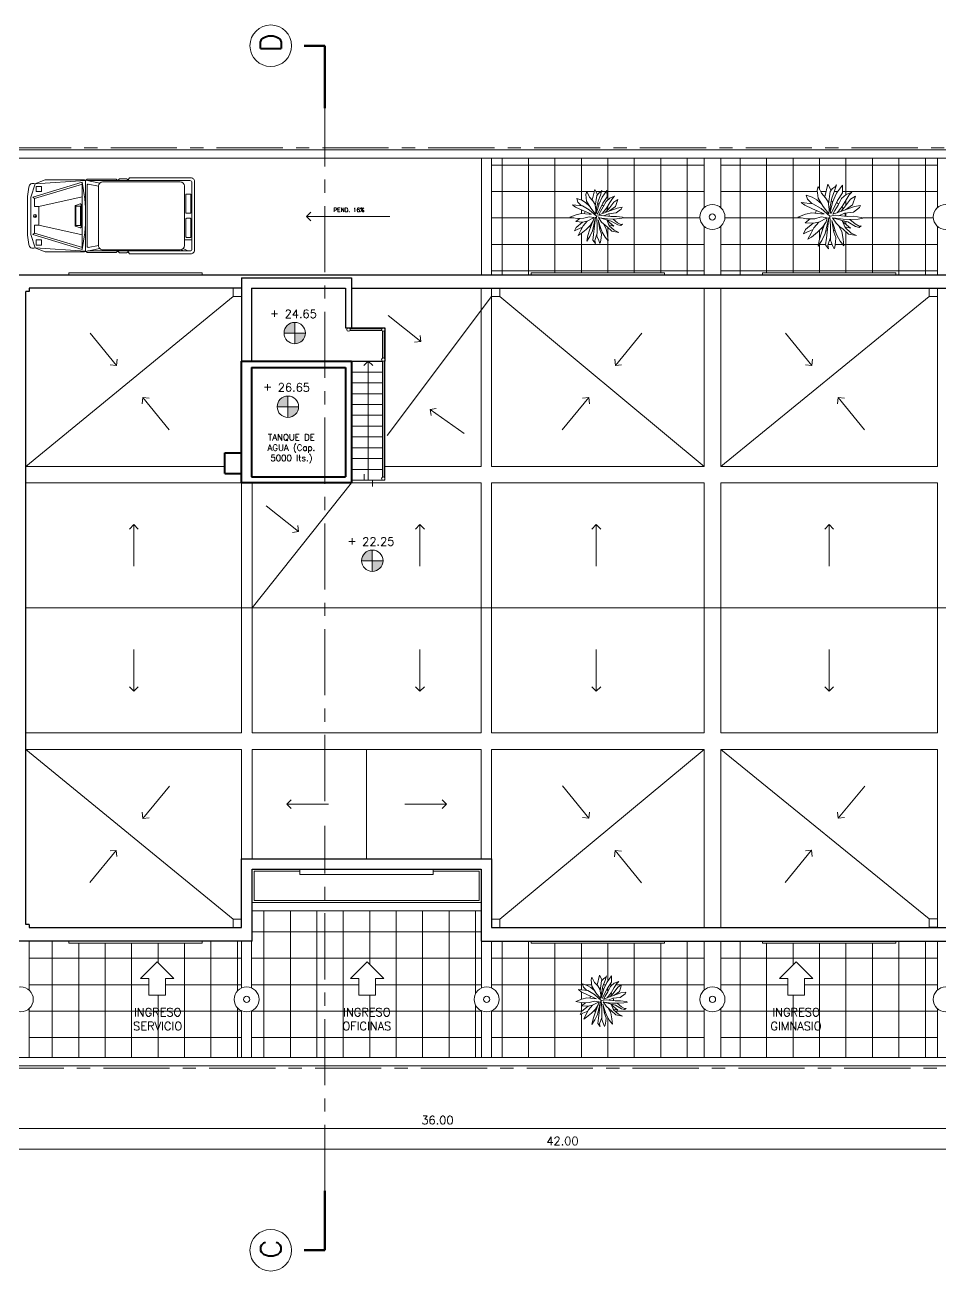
# Model space of a CAD drawing. Extents: x 952 to 1351, y -109 to 188.
# Drawn here: x 1233.79 to 1255.75, y 55.36 to 85.28 of the extents above; entities that cross this region are included whole.
import ezdxf

# ---------------------------------------------------------------- set-up
doc = ezdxf.new("R2010")
doc.units = 0
doc.header["$LTSCALE"] = 0.5
doc.linetypes.add('CENTER', pattern=[50.8, 31.75, -6.35, 6.35, -6.35])
doc.layers.get('0').update_dxf_attribs({"linetype": 'CONTINUOUS'})
doc.layers.get('Defpoints').update_dxf_attribs({"linetype": 'CONTINUOUS'})
for name, color, linetype, lineweight in [('Acotaciones', 9, 'CONTINUOUS', 9), ('Detalles .05', 243, 'CONTINUOUS', 5), ('Detalles 01', 8, 'CONTINUOUS', 9), ('Muros corte', 7, 'CONTINUOUS', 40), ('Muros vista', 253, 'CONTINUOUS', 25), ('Pisos', 252, 'CONTINUOUS', 18), ('Punta 01', 6, 'CONTINUOUS', 9), ('Punta 015', 64, 'CONTINUOUS', 13), ('Punta 02', 11, 'CONTINUOUS', 20), ('Punta 03', 171, 'CONTINUOUS', 30), ('Punta 05', 52, 'CONTINUOUS', 50), ('Tratamiento pisos', 251, 'CONTINUOUS', 9), ('Vidrios', 147, 'CONTINUOUS', 13)]:
    doc.layers.add(name, color=color, linetype=linetype, lineweight=lineweight)
doc.styles.add('Texto 1 mm', font='simplex.shx', dxfattribs={"height": 0.1})
doc.styles.add('Texto 1.5 mm', font='simplex.shx', dxfattribs={"height": 0.15})
doc.styles.add('Texto 2 mm', font='simplex.shx', dxfattribs={"height": 0.2})
doc.styles.add('Texto 5 mm', font='simplex.shx', dxfattribs={"height": 0.5})
doc.dimstyles.new('Primera línea', dxfattribs={"dimscale": 0, "dimtxt": 0.2, "dimasz": 0.2, "dimexe": 0.15, "dimexo": 0, "dimgap": 0.1, "dimtad": 1, "dimzin": 4, "dimdsep": 46, "dimtxsty": 'Texto 2 mm', "dimblk": 'OPEN90', "dimcen": 2.5, "dimclrd": 256, "dimclre": 256, "dimclrt": 256, "dimadec": 0, "dimazin": 0, "dimtfac": 1, "dimtmove": 2, "dimatfit": 3, "dimldrblk": 'OPEN90', "dimfxl": 1, "dimtolj": 1, "dimtzin": 0, "dimlwd": -1, "dimlwe": -1, "dimarcsym": 0})
doc.dimstyles.new('Segunda línea', dxfattribs={"dimscale": 0, "dimtxt": 0.2, "dimasz": 0.2, "dimexe": 0.15, "dimexo": 0.5, "dimgap": 0.1, "dimtad": 1, "dimzin": 4, "dimdsep": 46, "dimtxsty": 'Texto 2 mm', "dimblk": 'OPEN90', "dimcen": 2.5, "dimclrd": 256, "dimclre": 256, "dimclrt": 256, "dimadec": 0, "dimazin": 0, "dimtfac": 1, "dimtmove": 2, "dimatfit": 3, "dimldrblk": 'OPEN90', "dimfxl": 1, "dimtolj": 1, "dimtzin": 0, "dimlwd": -1, "dimlwe": -1, "dimarcsym": 0})
pattern_1 = [(0, (0, 0), (0, 0.635), []), (90, (0, 0), (-0.635, 4e-17), [])]

# ---------------------------------------------------------------- blocks, each defined once
blk = doc.blocks.new('A$C30F00F99')
for p, q in [((0.065, 1.448), (0.065, 3.9)), ((1.704, 3.95), (0.115, 3.95)), ((1.754, 1.448), (1.754, 3.9)), ((0.093, 3.668), (0.093, 1.807)), ((1.626, 3.768), (0.193, 3.768)), ((1.726, 3.668), (1.726, 1.807)), ((0.122, 1.736), (0.054, 1.395)), ((0.198, 1.707), (0.152, 1.458)), ((1.626, 1.707), (0.193, 1.707)), ((1.621, 1.707), (1.667, 1.458)), ((1.697, 1.736), (1.765, 1.395)), ((1.765, 1.395), (0.056, 1.399)), ((0.495, 0.168), (0.152, 1.323)), ((1.647, 1.435), (0.172, 1.435)), ((1.144, 1.274), (0.676, 1.274)), ((0.676, 1.274), (0.676, 1.166)), ((1.134, 0.274), (1.367, 1.319)), ((1.144, 1.166), (1.144, 1.274)), ((1.326, 0.168), (1.669, 1.323)), ((1.72, 1.313), (1.36, 0.134)), ((0.676, 1.166), (1.144, 1.166)), ((0.33, 0.336), (0.205, 0.336)), ((0.205, 0.336), (0.205, 0.209)), ((0.33, 0.209), (0.33, 0.336)), ((1.489, 0.209), (1.489, 0.336)), ((1.489, 0.336), (1.614, 0.336)), ((1.614, 0.336), (1.614, 0.209)), ((0.205, 0.209), (0.33, 0.209)), ((1.134, 0.274), (0.687, 0.274)), ((0.915, 0.184), (0.885, 0.206)), ((0.915, 0.184), (0.944, 0.206)), ((0.915, 0.148), (0.915, 0.184)), ((1.134, 0.168), (1.134, 0.274)), ((1.326, 0.168), (1.134, 0.168)), ((1.36, 0.134), (1.326, 0.168)), ((1.614, 0.209), (1.489, 0.209))]:
    blk.add_line(p, q)
for points in [[(0, 3.918), (0, 2.454), (0.044, 2.417), (0.023, 2.383), (0.023, 2.211), (0.06, 2.172), (0.031, 2.135), (0.031, 1.436), (0.058, 1.402), (0.043, 1.368), (0.043, 0.425), (0.145, 0.177, 0.590762), (0.221, 0.036), (0.448, 0), (1.372, 0), (1.598, 0.036, 0.590762), (1.675, 0.177), (1.776, 0.425), (1.776, 1.368), (1.762, 1.402), (1.789, 1.436), (1.789, 2.135), (1.76, 2.172), (1.796, 2.211), (1.796, 2.383), (1.775, 2.417), (1.819, 2.454), (1.819, 3.918, 0.468554), (1.737, 4.009), (0.082, 4.009, 0.468554)], [(0.387, 3.906, -0.414214), (0.407, 3.926), (0.83, 3.926, -0.414214), (0.85, 3.906), (0.85, 3.823, -0.414214), (0.83, 3.803), (0.407, 3.803, -0.414214), (0.387, 3.823)], [(1.432, 3.906, 0.414214), (1.412, 3.926), (0.99, 3.926, 0.414214), (0.97, 3.906), (0.97, 3.823, 0.414214), (0.99, 3.803), (1.412, 3.803, 0.414214), (1.432, 3.823)], [(0.645, 1.295), (0.841, 1.295), (0.98, 1.295), (1.176, 1.295, -0.515671), (1.195, 1.269), (1.157, 1.159, -0.319548), (1.138, 1.145), (0.962, 1.145), (0.859, 1.145), (0.683, 1.145, -0.319548), (0.664, 1.159), (0.626, 1.269, -0.515671)]]:
    blk.add_lwpolyline(points, format="xyb", close=True)
for points in [[(1.485, 3.768), (1.485, 3.95)], [(1.695, 3.74), (1.754, 3.855)], [(1.754, 3.688), (1.754, 3.756), (1.723, 3.692)], [(1.754, 2.412), (1.775, 2.417)], [(0.064, 1.395), (0.141, 0.189), (0.461, 0.086)], [(0.101, 1.313), (0.461, 0.134), (0.495, 0.168), (0.687, 0.168), (0.687, 0.274), (0.454, 1.319)], [(1.72, 1.313), (0.101, 1.313)], [(1.757, 1.395), (1.68, 0.189), (1.36, 0.086)], [(1.36, 0.086), (0.461, 0.086)]]:
    blk.add_lwpolyline(points)
blk.add_lwpolyline([(1.72, 1.313, 0.103517), (0.101, 1.313, -1.887166)], format="xyb")
blk.add_circle((0.915, 0.184), 0.0367)
for centre, radius, start, end in [((0.115, 3.9), 0.05, 90, 180), ((1.704, 3.9), 0.05, 0, 90), ((0.193, 3.668), 0.1, 90, 180), ((1.626, 3.668), 0.1, 0, 90), ((0.193, 1.807), 0.1, 180, 270), ((1.626, 1.807), 0.1, 270, 0), ((0.172, 1.455), 0.02, 169.5085, 270), ((1.647, 1.455), 0.02, 270, 10.4915)]:
    blk.add_arc(centre, radius, start, end)
blk = doc.blocks.new('Planta 1')
for p, q in [((-0.233, 0.595), (-0.254, 0.525)), ((-0.254, 0.525), (-0.236, 0.364)), ((-0.166, 0.461), (-0.233, 0.595)), ((-0.039, 0.64), (-0.099, 0.388)), ((0.024, 0.515), (-0.039, 0.64)), ((0.009, 0.498), (0.057, 0.553)), ((0.097, 0.506), (0.041, 0.362)), ((0.057, 0.553), (0.113, 0.595)), ((0.132, 0.627), (0.097, 0.506)), ((0.113, 0.595), (0.132, 0.627)), ((0.137, 0.461), (0.254, 0.622)), ((0.254, 0.622), (0.257, 0.466)), ((-0.337, 0.252), (-0.574, 0.277)), ((-0.574, 0.277), (-0.502, 0.222)), ((-0.35, 0.384), (-0.47, 0.424)), ((-0.47, 0.424), (-0.446, 0.342)), ((-0.446, 0.342), (-0.358, 0.254)), ((-0.259, 0.329), (-0.35, 0.384)), ((-0.172, 0.158), (-0.337, 0.252)), ((-0.164, 0.246), (-0.259, 0.329)), ((-0.236, 0.364), (-0.134, 0.198)), ((-0.084, 0.372), (-0.166, 0.461)), ((-0.033, 0.287), (-0.084, 0.372)), ((-0.012, 0.145), (-0.033, 0.287)), ((-0.027, 0.244), (0.009, 0.498)), ((0.041, 0.362), (0.004, 0.193)), ((0.004, 0.087), (0.063, 0.299)), ((0.156, 0.317), (0.026, 0.055)), ((0.063, 0.299), (0.137, 0.461)), ((0.257, 0.466), (0.156, 0.317)), ((0.233, 0.354), (0.164, 0.225)), ((0.326, 0.436), (0.233, 0.354)), ((0.246, 0.198), (0.326, 0.329)), ((0.416, 0.342), (0.297, 0.18)), ((0.438, 0.481), (0.326, 0.436)), ((0.326, 0.329), (0.387, 0.426)), ((0.387, 0.426), (0.438, 0.481)), ((0.512, 0.401), (0.416, 0.342)), ((0.456, 0.232), (0.512, 0.401)), ((-0.483, 0.039), (-0.637, -0.021)), ((-0.502, 0.222), (-0.345, 0.15)), ((-0.361, 0.068), (-0.483, 0.039)), ((-0.177, 0.051), (-0.361, 0.068)), ((-0.345, 0.15), (-0.116, 0.05)), ((-0.116, 0.05), (-0.177, 0.051)), ((0.002, 0.002), (-0.172, 0.158)), ((-0.134, 0.198), (-0.021, 0.051)), ((-0.021, 0.051), (-0.012, 0.145)), ((0.002, 0.002), (0.121, 0.019)), ((0.017, -0.2), (0.002, 0.002)), ((0.004, 0.193), (0.004, 0.087)), ((0.026, 0.055), (0.004, 0.087)), ((0.102, 0.113), (0.058, 0.039)), ((0.257, 0.111), (0.058, 0.039)), ((0.164, 0.225), (0.102, 0.113)), ((0.121, 0.019), (0.347, -0.006)), ((0.149, 0.072), (0.246, 0.198)), ((0.182, 0.012), (0.291, 0.061)), ((0.297, 0.18), (0.22, 0.096)), ((0.496, 0.195), (0.257, 0.111)), ((0.291, 0.061), (0.475, 0.081)), ((0.315, 0.131), (0.456, 0.232)), ((0.475, 0.081), (0.597, 0.173)), ((0.616, 0.217), (0.496, 0.195)), ((0.597, 0.173), (0.616, 0.217)), ((-0.637, -0.021), (-0.464, -0.053)), ((-0.394, -0.051), (-0.496, -0.128)), ((-0.496, -0.128), (-0.331, -0.138)), ((-0.331, -0.138), (-0.486, -0.267)), ((-0.464, -0.053), (-0.302, -0.048)), ((-0.318, -0.232), (-0.374, -0.336)), ((-0.331, -0.138), (-0.22, -0.115)), ((-0.22, -0.115), (-0.318, -0.232)), ((-0.302, -0.048), (-0.172, -0.011)), ((-0.246, -0.317), (-0.142, -0.212)), ((-0.053, -0.03), (-0.22, -0.115)), ((-0.172, -0.011), (-0.053, -0.03)), ((-0.097, -0.141), (-0.164, -0.334)), ((-0.142, -0.212), (-0.076, -0.108)), ((-0.092, -0.346), (-0.019, -0.022)), ((-0.076, -0.108), (-0.053, -0.03)), ((-0.068, -0.438), (-0.019, -0.022)), ((0.015, -0.354), (0.017, -0.2)), ((0.043, -0.084), (0.081, -0.319)), ((0.084, -0.22), (0.043, -0.084)), ((0.051, -0.031), (0.249, -0.086)), ((0.124, -0.138), (0.051, -0.031)), ((0.27, -0.061), (0.062, -0.034)), ((0.11, -0.294), (0.084, -0.22)), ((0.209, -0.215), (0.124, -0.138)), ((0.174, -0.184), (0.238, -0.304)), ((0.259, -0.254), (0.209, -0.215)), ((0.249, -0.086), (0.307, -0.227)), ((0.358, -0.113), (0.249, -0.086)), ((0.257, -0.103), (0.416, -0.237)), ((0.414, -0.066), (0.27, -0.061)), ((0.416, -0.237), (0.299, -0.208)), ((0.307, -0.227), (0.43, -0.336)), ((0.347, -0.006), (0.48, -0.001)), ((0.512, -0.207), (0.358, -0.113)), ((0.401, -0.065), (0.507, -0.153)), ((0.566, -0.056), (0.414, -0.066)), ((0.48, -0.001), (0.627, -0.023)), ((0.507, -0.153), (0.584, -0.195)), ((0.584, -0.222), (0.512, -0.207)), ((0.659, -0.036), (0.566, -0.056)), ((0.584, -0.195), (0.629, -0.192)), ((0.629, -0.192), (0.584, -0.222)), ((0.627, -0.023), (0.659, -0.036)), ((-0.486, -0.267), (-0.528, -0.349)), ((-0.528, -0.349), (-0.462, -0.317)), ((-0.462, -0.317), (-0.334, -0.262)), ((-0.374, -0.336), (-0.438, -0.461)), ((-0.438, -0.461), (-0.369, -0.416)), ((-0.369, -0.416), (-0.246, -0.317)), ((-0.206, -0.458), (-0.233, -0.6)), ((-0.233, -0.6), (-0.161, -0.483)), ((-0.164, -0.334), (-0.206, -0.458)), ((-0.161, -0.483), (-0.092, -0.346)), ((-0.086, -0.572), (-0.068, -0.438)), ((0.013, -0.425), (-0.041, -0.58)), ((0.012, -0.475), (0.015, -0.354)), ((0.057, -0.582), (0.012, -0.475)), ((0.081, -0.319), (0.121, -0.428)), ((0.14, -0.379), (0.11, -0.294)), ((0.121, -0.428), (0.116, -0.515)), ((0.209, -0.5), (0.14, -0.379)), ((0.238, -0.304), (0.265, -0.456)), ((0.371, -0.356), (0.259, -0.254)), ((0.265, -0.456), (0.281, -0.59)), ((0.536, -0.386), (0.371, -0.356)), ((0.43, -0.336), (0.536, -0.386)), ((-0.023, -0.649), (-0.086, -0.572)), ((-0.041, -0.58), (-0.023, -0.649)), ((0.084, -0.649), (0.057, -0.582)), ((0.1, -0.617), (0.084, -0.649)), ((0.116, -0.515), (0.1, -0.617)), ((0.281, -0.59), (0.209, -0.5))]:
    blk.add_line(p, q)
at = {"layer": 'Detalles .05'}
for start, end in [(79.6774, 86.207), (55.7777, 65.1238), (157.2574, 168.4231), (125.0386, 125.0807), (29.6412, 39.1255), (359.4429, 11.7162), (233.5733, 240.8096), (309.5647, 313.1025), (335.4998, 341.0401), (253.2847, 258.683), (283.2227, 289.1148)]:
    blk.add_arc((0.008, 0.001), 0.3, start, end, dxfattribs=at)
blk = doc.blocks.new('_Open90')
at = {"color": 0, "linetype": 'ByBlock', "lineweight": -2}
for p, q in [((0, 0), (-1, 0)), ((-0.5, 0.5), (0, 0)), ((0, 0), (-0.5, -0.5))]:
    blk.add_line(p, q, dxfattribs=at)
blk = doc.blocks.new('*D74')
at = {"layer": 'Acotaciones', "transparency": 16777216}
for p, q in [((1225.686, 58.93), (1225.686, 58.63)), ((1225.886, 58.78), (1261.486, 58.78)), ((1261.686, 58.93), (1261.686, 58.63))]:
    blk.add_line(p, q, dxfattribs=at)
at = {"layer": 'Defpoints', "color": 0, "transparency": 16777216}
for p in [(1225.686, 58.93), (1261.686, 58.93), (1261.686, 58.78)]:
    blk.add_point(p, dxfattribs=at)
at = {"layer": 'Acotaciones', "transparency": 16777216, "xscale": 0.2, "yscale": 0.2, "zscale": 0.2, "rotation": 180}
blk.add_blockref('_Open90', (1225.686, 58.78), dxfattribs=at)
at = {"layer": 'Acotaciones', "transparency": 16777216, "xscale": 0.2, "yscale": 0.2, "zscale": 0.2}
blk.add_blockref('_Open90', (1261.686, 58.78), dxfattribs=at)
at = {"layer": 'Acotaciones', "transparency": 16777216, "insert": (1243.686, 58.98), "char_height": 0.2, "attachment_point": 5, "style": 'Texto 2 mm'}
blk.add_mtext('\\A1;36.00', dxfattribs=at)
blk = doc.blocks.new('*D80')
at = {"layer": 'Acotaciones', "transparency": 16777216}
for p, q in [((1225.686, 58.43), (1225.686, 58.13)), ((1267.686, 58.43), (1267.686, 58.13)), ((1225.886, 58.28), (1267.486, 58.28))]:
    blk.add_line(p, q, dxfattribs=at)
at = {"layer": 'Defpoints', "color": 0, "transparency": 16777216}
for p in [(1225.686, 58.93), (1267.686, 58.93), (1267.686, 58.28)]:
    blk.add_point(p, dxfattribs=at)
at = {"layer": 'Acotaciones', "transparency": 16777216, "xscale": 0.2, "yscale": 0.2, "zscale": 0.2, "rotation": 180}
blk.add_blockref('_Open90', (1225.686, 58.28), dxfattribs=at)
at = {"layer": 'Acotaciones', "transparency": 16777216, "xscale": 0.2, "yscale": 0.2, "zscale": 0.2}
blk.add_blockref('_Open90', (1267.686, 58.28), dxfattribs=at)
at = {"layer": 'Acotaciones', "transparency": 16777216, "insert": (1246.686, 58.48), "char_height": 0.2, "attachment_point": 5, "style": 'Texto 2 mm'}
blk.add_mtext('\\A1;42.00', dxfattribs=at)

msp = doc.modelspace()

# ---------------------------------------------------------------- hatches: boundary and pattern name
at = {"layer": 'Tratamiento pisos'}
h = msp.add_hatch(dxfattribs=at)
h.set_pattern_fill('NET,_O', color=256, scale=0.2)
h.set_pattern_definition(pattern_1)
h.paths.add_polyline_path([(1250.486, 82.08), (1250.486, 80.892, -0.213018), (1250.585, 80.668, -0.213018), (1250.486, 80.445), (1250.486, 79.28), (1251.486, 79.28), (1251.486, 79.33), (1254.686, 79.33), (1254.686, 79.28), (1255.686, 79.28), (1255.686, 80.445, -0.213422), (1255.586, 80.668, -0.213422), (1255.686, 80.892), (1255.686, 82.08)])
h.paths.add_polyline_path([(1252.414, 81.018), (1252.672, 80.99), (1252.567, 81.095), (1252.538, 81.194), (1252.682, 81.146), (1252.791, 81.08), (1252.904, 80.981, -0.000184), (1252.905, 80.981), (1252.819, 81.122), (1252.797, 81.316), (1252.822, 81.399), (1252.902, 81.238), (1252.983, 81.15), (1253.056, 81.453), (1253.13, 81.303), (1253.17, 81.348), (1253.238, 81.399), (1253.26, 81.438), (1253.218, 81.292), (1253.151, 81.119), (1253.135, 81.046, -0.028499), (1253.176, 81.041), (1253.177, 81.044), (1253.266, 81.238), (1253.407, 81.432), (1253.41, 81.244), (1253.289, 81.065), (1253.263, 81.013, -0.040803), (1253.314, 80.984), (1253.381, 81.11), (1253.493, 81.208), (1253.627, 81.262), (1253.566, 81.196), (1253.493, 81.08), (1253.397, 80.922), (1253.391, 80.914, -0.041407), (1253.424, 80.865), (1253.458, 80.901), (1253.602, 81.095), (1253.717, 81.167), (1253.649, 80.964), (1253.48, 80.843), (1253.697, 80.919), (1253.841, 80.946), (1253.819, 80.892), (1253.672, 80.782), (1253.464, 80.76, -0.053604), (1253.471, 80.683), (1253.519, 80.678), (1253.678, 80.684), (1253.854, 80.657), (1253.892, 80.642), (1253.78, 80.618), (1253.598, 80.606), (1253.583, 80.607), (1253.71, 80.502), (1253.803, 80.451), (1253.857, 80.454), (1253.803, 80.419), (1253.717, 80.436), (1253.531, 80.55), (1253.452, 80.57, -0.024179), (1253.439, 80.537), (1253.602, 80.401), (1253.461, 80.436), (1253.471, 80.413), (1253.618, 80.281), (1253.745, 80.222), (1253.547, 80.258), (1253.413, 80.38), (1253.357, 80.424, -0.015438), (1253.341, 80.409), (1253.388, 80.32), (1253.42, 80.138), (1253.439, 79.977), (1253.353, 80.085), (1253.269, 80.231), (1253.234, 80.332), (1253.229, 80.346, -0.025715), (1253.194, 80.336), (1253.199, 80.302), (1253.247, 80.171), (1253.241, 80.067), (1253.222, 79.945), (1253.202, 79.906), (1253.17, 79.986), (1253.116, 80.115), (1253.118, 80.175), (1253.052, 79.989), (1253.075, 79.906), (1252.998, 79.998), (1253.02, 80.159), (1253.041, 80.334, -0.023559), (1253.008, 80.342), (1252.992, 80.27), (1252.909, 80.106), (1252.822, 79.966), (1252.854, 80.135), (1252.905, 80.284), (1252.936, 80.372, -0.031585), (1252.898, 80.397), (1252.806, 80.305), (1252.66, 80.186), (1252.576, 80.132), (1252.653, 80.281), (1252.701, 80.371), (1252.548, 80.305), (1252.468, 80.267), (1252.519, 80.365), (1252.704, 80.52), (1252.506, 80.532), (1252.629, 80.624), (1252.545, 80.621), (1252.337, 80.66), (1252.522, 80.732), (1252.669, 80.767), (1252.759, 80.759, -0.048758), (1252.779, 80.826), (1252.688, 80.866), (1252.5, 80.952)], flags=16)
h.paths.add_polyline_path([(1244.986, 82.08), (1244.986, 79.28), (1245.936, 79.28), (1245.936, 79.33), (1249.136, 79.33), (1249.136, 79.28), (1250.086, 79.28), (1250.086, 80.444, -0.213826), (1249.985, 80.668, -0.213826), (1250.086, 80.892), (1250.086, 82.08)])
h.paths.add_polyline_path([(1248.012, 81.085), (1247.956, 80.916), (1247.815, 80.815), (1247.996, 80.879), (1248.116, 80.901), (1248.097, 80.857), (1247.975, 80.765), (1247.801, 80.746, -0.053604), (1247.808, 80.682), (1247.847, 80.678), (1247.98, 80.683), (1248.126, 80.66), (1248.158, 80.648), (1248.065, 80.628), (1247.913, 80.618), (1247.9, 80.619), (1248.007, 80.531), (1248.084, 80.489), (1248.129, 80.492), (1248.084, 80.462), (1248.012, 80.477), (1247.858, 80.571), (1247.791, 80.588, -0.024179), (1247.781, 80.561), (1247.916, 80.447), (1247.799, 80.476), (1247.807, 80.457), (1247.929, 80.347), (1248.036, 80.298), (1247.871, 80.328), (1247.759, 80.429), (1247.713, 80.466, -0.015438), (1247.699, 80.454), (1247.738, 80.38), (1247.764, 80.228), (1247.78, 80.094), (1247.709, 80.184), (1247.639, 80.305), (1247.61, 80.39), (1247.606, 80.402, -0.025715), (1247.576, 80.393), (1247.581, 80.365), (1247.621, 80.256), (1247.615, 80.169), (1247.599, 80.067), (1247.583, 80.035), (1247.557, 80.102), (1247.512, 80.208), (1247.513, 80.259), (1247.458, 80.104), (1247.477, 80.035), (1247.413, 80.111), (1247.432, 80.246), (1247.449, 80.391, -0.023559), (1247.421, 80.398), (1247.408, 80.338), (1247.339, 80.201), (1247.267, 80.084), (1247.293, 80.226), (1247.336, 80.35), (1247.361, 80.423, -0.031585), (1247.329, 80.444), (1247.253, 80.367), (1247.131, 80.268), (1247.062, 80.223), (1247.126, 80.347), (1247.166, 80.422), (1247.038, 80.367), (1246.971, 80.335), (1247.014, 80.417), (1247.168, 80.546), (1247.003, 80.556), (1247.106, 80.633), (1247.035, 80.631), (1246.862, 80.663), (1247.017, 80.723), (1247.139, 80.752), (1247.214, 80.745, -0.048758), (1247.231, 80.801), (1247.155, 80.834), (1246.998, 80.906), (1246.926, 80.961), (1247.142, 80.938), (1247.054, 81.026), (1247.03, 81.108), (1247.15, 81.068), (1247.24, 81.013), (1247.335, 80.931, -0.000184), (1247.335, 80.931), (1247.264, 81.048), (1247.246, 81.209), (1247.267, 81.279), (1247.333, 81.145), (1247.401, 81.071), (1247.461, 81.324), (1247.523, 81.198), (1247.557, 81.237), (1247.613, 81.279), (1247.631, 81.311), (1247.597, 81.189), (1247.541, 81.045), (1247.527, 80.984, -0.028499), (1247.561, 80.98), (1247.562, 80.983), (1247.637, 81.145), (1247.754, 81.306), (1247.756, 81.15), (1247.655, 81.001), (1247.634, 80.957, -0.040803), (1247.676, 80.933), (1247.733, 81.038), (1247.826, 81.12), (1247.937, 81.165), (1247.887, 81.11), (1247.826, 81.013), (1247.746, 80.881), (1247.74, 80.874, -0.041407), (1247.768, 80.833), (1247.796, 80.864), (1247.916, 81.026)], flags=16)
h = msp.add_hatch(dxfattribs=at)
h.set_pattern_fill('NET,_O', color=256, scale=0.2)
h.set_pattern_definition(pattern_1)
h.paths.add_polyline_path([(1244.746, 63.28), (1244.736, 63.28), (1244.736, 64.005), (1239.236, 64.005), (1239.236, 63.28), (1239.226, 63.28), (1239.226, 62.155, -0.298217), (1239.406, 61.88, -0.298217), (1239.226, 61.605), (1239.226, 60.48), (1244.746, 60.48), (1244.746, 61.605, -0.298217), (1244.566, 61.88, -0.298217), (1244.746, 62.155)])
h.paths.add_polyline_path([(1241.595, 62.379), (1241.995, 62.779), (1242.395, 62.379), (1242.195, 62.379), (1242.195, 61.979), (1241.795, 61.979), (1241.795, 62.379)], flags=16)
h.paths.add_polyline_path([(1241.298, 61.722), (1242.684, 61.722), (1242.684, 61.089), (1241.298, 61.089)], flags=24)
h = msp.add_hatch(dxfattribs=at)
h.set_pattern_fill('NET,_O', color=256, scale=0.2)
h.set_pattern_definition(pattern_1)
h.paths.add_polyline_path([(1238.986, 63.28), (1238.036, 63.28), (1238.036, 63.23), (1234.836, 63.23), (1234.836, 63.28), (1233.886, 63.28), (1233.886, 62.104, -0.213422), (1233.986, 61.88, -0.213422), (1233.886, 61.657), (1233.886, 60.48), (1238.986, 60.48), (1238.986, 61.605, -0.298217), (1238.806, 61.88, -0.298217), (1238.986, 62.155)])
h.paths.add_polyline_path([(1236.56, 62.379), (1236.96, 62.779), (1237.36, 62.379), (1237.16, 62.379), (1237.16, 61.979), (1236.76, 61.979), (1236.76, 62.379)], flags=16)
h.paths.add_polyline_path([(1236.288, 61.722), (1237.655, 61.722), (1237.655, 61.089), (1236.288, 61.089)], flags=24)
h = msp.add_hatch(dxfattribs=at)
h.set_pattern_fill('NET,_O', color=256, scale=0.2)
h.set_pattern_definition(pattern_1)
h.paths.add_polyline_path([(1250.086, 63.28), (1249.136, 63.28), (1249.136, 63.23), (1245.936, 63.23), (1245.936, 63.28), (1244.986, 63.28), (1244.986, 62.155, -0.298217), (1245.166, 61.88, -0.298217), (1244.986, 61.605), (1244.986, 60.48), (1250.086, 60.48), (1250.086, 61.657, -0.213422), (1249.986, 61.88, -0.213422), (1250.086, 62.104)])
h.paths.add_polyline_path([(1248.205, 62.056), (1248.187, 62.013), (1248.07, 61.926), (1247.905, 61.908, -0.053604), (1247.91, 61.847), (1247.948, 61.842), (1248.075, 61.847), (1248.215, 61.826), (1248.246, 61.814), (1248.157, 61.795), (1248.012, 61.785), (1247.999, 61.786), (1248.101, 61.702), (1248.175, 61.662), (1248.218, 61.664), (1248.175, 61.636), (1248.106, 61.65), (1247.958, 61.74), (1247.895, 61.756, -0.024179), (1247.885, 61.73), (1248.014, 61.622), (1247.902, 61.649), (1247.91, 61.631), (1248.027, 61.526), (1248.129, 61.479), (1247.971, 61.507), (1247.864, 61.605), (1247.82, 61.64, -0.015438), (1247.806, 61.628), (1247.844, 61.557), (1247.869, 61.412), (1247.884, 61.284), (1247.816, 61.37), (1247.75, 61.486), (1247.722, 61.567), (1247.718, 61.578, -0.025715), (1247.689, 61.57), (1247.694, 61.543), (1247.732, 61.439), (1247.727, 61.355), (1247.711, 61.258), (1247.696, 61.227), (1247.671, 61.291), (1247.627, 61.393), (1247.629, 61.442), (1247.577, 61.294), (1247.594, 61.227), (1247.533, 61.301), (1247.551, 61.429), (1247.567, 61.568, -0.023559), (1247.541, 61.575), (1247.528, 61.517), (1247.462, 61.386), (1247.393, 61.275), (1247.419, 61.41), (1247.459, 61.529), (1247.484, 61.599, -0.031585), (1247.453, 61.618), (1247.381, 61.545), (1247.264, 61.45), (1247.197, 61.408), (1247.258, 61.526), (1247.297, 61.598), (1247.174, 61.545), (1247.111, 61.515), (1247.152, 61.593), (1247.299, 61.716), (1247.141, 61.726), (1247.239, 61.799), (1247.172, 61.797), (1247.007, 61.828), (1247.154, 61.885), (1247.271, 61.914), (1247.343, 61.907, -0.048758), (1247.359, 61.96), (1247.286, 61.992), (1247.136, 62.061), (1247.068, 62.113), (1247.274, 62.092), (1247.19, 62.175), (1247.167, 62.253), (1247.281, 62.215), (1247.368, 62.163), (1247.459, 62.084, -0.000184), (1247.459, 62.084), (1247.391, 62.196), (1247.373, 62.351), (1247.393, 62.417), (1247.457, 62.289), (1247.522, 62.219), (1247.579, 62.46), (1247.639, 62.34), (1247.671, 62.377), (1247.724, 62.417), (1247.742, 62.448), (1247.709, 62.332), (1247.655, 62.194), (1247.643, 62.136, -0.028046), (1247.675, 62.132), (1247.747, 62.289), (1247.859, 62.443), (1247.862, 62.294), (1247.765, 62.151), (1247.744, 62.11, -0.040803), (1247.785, 62.087), (1247.839, 62.187), (1247.928, 62.265), (1248.035, 62.308), (1247.986, 62.256), (1247.928, 62.163), (1247.851, 62.037), (1247.846, 62.03, -0.041407), (1247.873, 61.991), (1247.9, 62.021), (1248.014, 62.175), (1248.106, 62.232), (1248.052, 62.07), (1247.917, 61.974), (1248.091, 62.035)], flags=16)
h = msp.add_hatch(dxfattribs=at)
h.set_pattern_fill('NET,_O', color=256, scale=0.2)
h.set_pattern_definition(pattern_1)
h.paths.add_polyline_path([(1255.686, 62.104), (1255.686, 63.28), (1254.686, 63.28), (1254.686, 63.23), (1251.486, 63.23), (1251.486, 63.28), (1250.486, 63.28), (1250.486, 62.104, -0.213422), (1250.586, 61.88, -0.213422), (1250.486, 61.657), (1250.486, 60.48), (1255.686, 60.48), (1255.686, 61.657, -0.213422), (1255.586, 61.88, -0.213422)])
h.paths.add_polyline_path([(1252.696, 62.379), (1252.496, 62.379), (1252.496, 61.979), (1252.096, 61.979), (1252.096, 62.379), (1251.896, 62.379), (1252.296, 62.779)], flags=16)
h.paths.add_polyline_path([(1251.57, 61.722), (1253.013, 61.722), (1253.013, 61.089), (1251.57, 61.089)], flags=24)
at = {"layer": 'Vidrios', "linetype": 'Continuous'}
h = msp.add_hatch(color=256, dxfattribs=at)
h.paths.add_polyline_path([(1240.26, 78.136, 0.414214), (1240.003, 77.879), (1240.26, 77.879)])
h.paths.add_polyline_path([(1240.516, 77.879), (1240.26, 77.879), (1240.26, 77.623, 0.414214)])
h = msp.add_hatch(color=256, dxfattribs=at)
h.paths.add_polyline_path([(1240.096, 76.369, 0.414214), (1239.839, 76.112), (1240.096, 76.112)])
h.paths.add_polyline_path([(1240.352, 76.112), (1240.096, 76.112), (1240.096, 75.856, 0.414214)])
h = msp.add_hatch(color=256, dxfattribs=at)
h.paths.add_polyline_path([(1242.122, 72.669, 0.414214), (1241.866, 72.413), (1242.122, 72.413)])
h.paths.add_polyline_path([(1242.379, 72.413), (1242.122, 72.413), (1242.122, 72.156, 0.414214)])

# ---------------------------------------------------------------- linework, layer by layer
at = {"layer": 'Detalles .05'}
for p, q in [((1239.286, 64.255), (1239.286, 64.955)), ((1239.286, 64.955), (1240.386, 64.955)), ((1243.586, 64.955), (1244.686, 64.955)), ((1244.686, 64.955), (1244.686, 64.255)), ((1239.286, 64.255), (1244.686, 64.255))]:
    msp.add_line(p, q, dxfattribs=at)
at = {"layer": 'Detalles 01', "linetype": 'CENTER', "ltscale": 0.1}
for p, q in [((1240.986, 66.642), (1240.986, 83.28)), ((1225.686, 82.33), (1267.736, 82.33)), ((1240.986, 57.28), (1240.986, 66.044)), ((1267.736, 60.23), (1225.686, 60.23))]:
    msp.add_line(p, q, dxfattribs=at)
at = {"layer": 'Detalles 01'}
for p, q in [((1240.544, 80.68), (1240.65, 80.786)), ((1240.544, 80.68), (1242.544, 80.68)), ((1240.544, 80.68), (1240.65, 80.574)), ((1234.836, 79.33), (1238.036, 79.33)), ((1234.836, 79.33), (1234.836, 79.28)), ((1238.036, 79.33), (1238.036, 79.28)), ((1245.936, 79.33), (1249.136, 79.33)), ((1245.936, 79.33), (1245.936, 79.28)), ((1249.136, 79.33), (1249.136, 79.28)), ((1251.486, 79.33), (1254.686, 79.33)), ((1251.486, 79.33), (1251.486, 79.28)), ((1254.686, 79.33), (1254.686, 79.28)), ((1243.287, 77.676), (1242.505, 78.299)), ((1235.981, 77.104), (1235.348, 77.878)), ((1242.351, 77.985), (1241.585, 77.985)), ((1242.351, 77.945), (1241.585, 77.945)), ((1242.366, 77.93), (1242.366, 77.28)), ((1242.406, 77.93), (1242.406, 77.28)), ((1243.287, 77.676), (1243.27, 77.825)), ((1247.955, 77.102), (1248.589, 77.876)), ((1252.67, 77.105), (1252.036, 77.879)), ((1243.287, 77.676), (1243.138, 77.659)), ((1235.981, 77.104), (1235.996, 77.254)), ((1242.366, 77.21), (1242.366, 74.42)), ((1242.406, 77.21), (1242.406, 74.42)), ((1247.955, 77.102), (1247.94, 77.251)), ((1252.67, 77.105), (1252.685, 77.254)), ((1235.981, 77.104), (1235.832, 77.119)), ((1241.92, 77.099), (1242.026, 77.205)), ((1242.026, 74.345), (1242.026, 77.205)), ((1242.132, 77.099), (1242.026, 77.205)), ((1247.955, 77.102), (1248.105, 77.117)), ((1252.67, 77.105), (1252.52, 77.12)), ((1236.615, 76.331), (1236.6, 76.182)), ((1236.615, 76.331), (1237.249, 75.557)), ((1236.615, 76.331), (1236.764, 76.316)), ((1247.316, 76.333), (1246.682, 75.56)), ((1247.316, 76.333), (1247.167, 76.318)), ((1247.316, 76.333), (1247.331, 76.184)), ((1253.302, 76.33), (1253.287, 76.181)), ((1253.302, 76.33), (1253.935, 75.556)), ((1253.302, 76.33), (1253.451, 76.315)), ((1243.51, 76.045), (1243.658, 76.07)), ((1243.51, 76.045), (1244.326, 75.468)), ((1243.51, 76.045), (1243.535, 75.897)), ((1241.926, 74.345), (1241.926, 74.495)), ((1242.126, 74.195), (1242.126, 74.345)), ((1240.354, 73.112), (1239.572, 73.735)), ((1236.398, 73.28), (1236.292, 73.174)), ((1236.398, 73.28), (1236.398, 72.28)), ((1236.398, 73.28), (1236.504, 73.174)), ((1240.354, 73.112), (1240.205, 73.095)), ((1240.354, 73.112), (1240.338, 73.261)), ((1243.265, 73.28), (1243.159, 73.174)), ((1243.265, 73.28), (1243.265, 72.28)), ((1243.265, 73.28), (1243.371, 73.174)), ((1247.498, 73.28), (1247.392, 73.174)), ((1247.498, 73.28), (1247.498, 72.28)), ((1247.498, 73.28), (1247.604, 73.174)), ((1253.086, 73.28), (1252.98, 73.174)), ((1253.086, 73.28), (1253.086, 72.28)), ((1253.086, 73.28), (1253.192, 73.174)), ((1236.398, 69.28), (1236.398, 70.28)), ((1243.265, 69.28), (1243.265, 70.28)), ((1247.498, 69.28), (1247.498, 70.28)), ((1253.086, 69.28), (1253.086, 70.28)), ((1236.398, 69.28), (1236.292, 69.386)), ((1236.398, 69.28), (1236.504, 69.386)), ((1243.265, 69.28), (1243.159, 69.386)), ((1243.265, 69.28), (1243.371, 69.386)), ((1247.498, 69.28), (1247.392, 69.386)), ((1247.498, 69.28), (1247.604, 69.386)), ((1253.086, 69.28), (1252.98, 69.386)), ((1253.086, 69.28), (1253.192, 69.386)), ((1236.618, 66.227), (1237.252, 67.001)), ((1247.32, 66.23), (1246.686, 67.004)), ((1253.305, 66.23), (1253.939, 67.003)), ((1240.068, 66.568), (1240.174, 66.674)), ((1240.068, 66.568), (1241.068, 66.568)), ((1240.068, 66.568), (1240.174, 66.462)), ((1243.904, 66.568), (1242.904, 66.568)), ((1243.904, 66.568), (1243.798, 66.674)), ((1243.904, 66.568), (1243.798, 66.462)), ((1236.618, 66.227), (1236.603, 66.376)), ((1236.618, 66.227), (1236.767, 66.242)), ((1247.32, 66.23), (1247.17, 66.245)), ((1247.32, 66.23), (1247.335, 66.379)), ((1253.305, 66.23), (1253.29, 66.379)), ((1253.305, 66.23), (1253.455, 66.245)), ((1235.978, 65.458), (1235.345, 64.685)), ((1235.978, 65.458), (1235.829, 65.443)), ((1235.978, 65.458), (1235.993, 65.309)), ((1247.952, 65.455), (1247.937, 65.306)), ((1247.952, 65.455), (1248.585, 64.681)), ((1247.952, 65.455), (1248.101, 65.44)), ((1252.666, 65.461), (1252.032, 64.687)), ((1252.666, 65.461), (1252.517, 65.446)), ((1252.666, 65.461), (1252.681, 65.312)), ((1240.386, 64.88), (1240.386, 65.005)), ((1243.586, 64.88), (1243.586, 65.005)), ((1243.586, 64.88), (1240.386, 64.88)), ((1234.836, 63.23), (1234.836, 63.28)), ((1238.036, 63.23), (1234.836, 63.23)), ((1238.036, 63.23), (1238.036, 63.28)), ((1245.936, 63.23), (1245.936, 63.28)), ((1245.936, 63.23), (1249.136, 63.23)), ((1249.136, 63.23), (1249.136, 63.28)), ((1251.486, 63.23), (1251.486, 63.28)), ((1251.486, 63.23), (1254.686, 63.23)), ((1254.686, 63.23), (1254.686, 63.28))]:
    msp.add_line(p, q, dxfattribs=at)
for centre, radius in [((1250.285, 80.668), 0.3), ((1255.886, 80.668), 0.3), ((1250.285, 80.668), 0.075), ((1241.551, 77.965), 0.04), ((1242.386, 77.965), 0.04), ((1242.386, 77.245), 0.04), ((1242.386, 74.385), 0.04), ((1233.686, 61.88), 0.3), ((1239.106, 61.88), 0.3), ((1239.106, 61.88), 0.075), ((1244.866, 61.88), 0.3), ((1244.866, 61.88), 0.075), ((1250.286, 61.88), 0.3), ((1250.286, 61.88), 0.075), ((1255.886, 61.88), 0.3)]:
    msp.add_circle(centre, radius, dxfattribs=at)
at = {"layer": 'Muros corte'}
for p, q in [((1238.986, 74.28), (1238.986, 77.205)), ((1238.986, 77.205), (1241.626, 77.205)), ((1239.226, 77.055), (1239.226, 74.43)), ((1239.226, 77.055), (1241.476, 77.055)), ((1241.476, 77.055), (1241.476, 74.43)), ((1241.626, 77.205), (1241.626, 74.28)), ((1238.586, 75.005), (1238.986, 75.005)), ((1238.586, 74.505), (1238.586, 75.005)), ((1238.586, 74.505), (1238.986, 74.505)), ((1241.626, 74.28), (1238.986, 74.28)), ((1239.226, 74.43), (1241.476, 74.43))]:
    msp.add_line(p, q, dxfattribs=at)
at = {"layer": 'Muros vista'}
for p, q in [((1233.486, 79.28), (1261.686, 79.28)), ((1233.811, 63.68), (1233.811, 78.88)), ((1233.886, 78.88), (1233.811, 78.88)), ((1238.986, 78.955), (1233.886, 78.955)), ((1233.886, 78.955), (1233.886, 78.88)), ((1241.626, 78.955), (1261.186, 78.955)), ((1238.986, 65.255), (1244.986, 65.255)), ((1238.986, 63.605), (1238.986, 65.255)), ((1244.986, 65.255), (1244.986, 63.605)), ((1239.236, 65.005), (1244.736, 65.005)), ((1239.236, 63.28), (1239.236, 65.005)), ((1244.736, 65.005), (1244.736, 63.28)), ((1233.886, 63.68), (1233.811, 63.68)), ((1233.886, 63.68), (1233.886, 63.605)), ((1233.886, 63.605), (1238.986, 63.605)), ((1244.986, 63.605), (1261.186, 63.605)), ((1239.236, 63.28), (1233.486, 63.28)), ((1244.736, 63.28), (1261.686, 63.28))]:
    msp.add_line(p, q, dxfattribs=at)
at = {"layer": 'Pisos'}
for p, q in [((1241.626, 76.945), (1242.366, 76.945)), ((1242.406, 76.945), (1242.426, 76.945)), ((1242.426, 77.205), (1242.426, 74.345)), ((1241.626, 76.685), (1242.366, 76.685)), ((1242.406, 76.685), (1242.426, 76.685)), ((1241.626, 76.425), (1242.366, 76.425)), ((1242.406, 76.425), (1242.426, 76.425)), ((1241.626, 76.165), (1242.366, 76.165)), ((1242.406, 76.165), (1242.426, 76.165)), ((1241.626, 75.905), (1242.366, 75.905)), ((1242.406, 75.905), (1242.426, 75.905)), ((1241.626, 75.645), (1242.366, 75.645)), ((1242.406, 75.645), (1242.426, 75.645)), ((1241.626, 75.385), (1242.366, 75.385)), ((1241.626, 75.125), (1242.366, 75.125)), ((1242.406, 75.385), (1242.426, 75.385)), ((1242.406, 75.125), (1242.426, 75.125)), ((1241.626, 74.865), (1242.366, 74.865)), ((1242.406, 74.865), (1242.426, 74.865)), ((1241.626, 74.605), (1242.366, 74.605)), ((1242.406, 74.605), (1242.426, 74.605)), ((1241.626, 74.345), (1242.426, 74.345))]:
    msp.add_line(p, q, dxfattribs=at)
at = {"layer": 'Punta 01'}
for p, q in [((1225.686, 82.28), (1267.686, 82.28)), ((1225.686, 82.08), (1267.486, 82.08)), ((1244.746, 82.08), (1244.746, 79.28)), ((1244.986, 82.08), (1244.986, 79.28)), ((1239.236, 64.205), (1244.736, 64.205)), ((1239.236, 64.005), (1244.736, 64.005)), ((1267.486, 60.48), (1225.686, 60.48)), ((1267.686, 60.28), (1225.686, 60.28))]:
    msp.add_line(p, q, dxfattribs=at)
at = {"layer": 'Punta 01', "linetype": 'Continuous'}
for p, q in [((1239.774, 78.27), (1239.774, 78.42)), ((1239.699, 78.345), (1239.849, 78.345)), ((1239.61, 76.503), (1239.61, 76.653)), ((1239.535, 76.578), (1239.685, 76.578)), ((1241.561, 72.879), (1241.711, 72.879)), ((1241.636, 72.804), (1241.636, 72.954))]:
    msp.add_line(p, q, dxfattribs=at)
at = {"layer": 'Punta 015', "linetype": 'Continuous'}
for p, q in [((1240.26, 78.136), (1240.26, 77.623)), ((1240.003, 77.879), (1240.516, 77.879)), ((1240.096, 76.369), (1240.096, 75.856)), ((1239.839, 76.112), (1240.352, 76.112)), ((1242.122, 72.669), (1242.122, 72.156)), ((1241.866, 72.413), (1242.379, 72.413))]:
    msp.add_line(p, q, dxfattribs=at)
for centre in [(1240.26, 77.879), (1240.096, 76.112), (1242.122, 72.413)]:
    msp.add_circle(centre, 0.257, dxfattribs=at)
at = {"layer": 'Punta 02'}
for p, q in [((1236.56, 62.379), (1236.96, 62.779)), ((1237.36, 62.379), (1236.96, 62.779)), ((1241.595, 62.379), (1241.995, 62.779)), ((1242.395, 62.379), (1241.995, 62.779)), ((1251.896, 62.379), (1252.296, 62.779)), ((1252.696, 62.379), (1252.296, 62.779)), ((1236.56, 62.379), (1236.76, 62.379)), ((1236.76, 62.379), (1236.76, 61.979)), ((1237.16, 62.379), (1237.16, 61.979)), ((1237.16, 62.379), (1237.36, 62.379)), ((1241.595, 62.379), (1241.795, 62.379)), ((1241.795, 62.379), (1241.795, 61.979)), ((1242.195, 62.379), (1242.195, 61.979)), ((1242.195, 62.379), (1242.395, 62.379)), ((1251.896, 62.379), (1252.096, 62.379)), ((1252.096, 62.379), (1252.096, 61.979)), ((1252.496, 62.379), (1252.496, 61.979)), ((1252.496, 62.379), (1252.696, 62.379)), ((1236.76, 61.979), (1237.16, 61.979)), ((1241.795, 61.979), (1242.195, 61.979)), ((1252.096, 61.979), (1252.496, 61.979))]:
    msp.add_line(p, q, dxfattribs=at)
for points in [[(1238.786, 78.955), (1238.986, 78.955), (1238.986, 78.755), (1238.786, 78.755), (1238.786, 78.955)], [(1244.986, 78.955), (1245.186, 78.955), (1245.186, 78.755), (1244.986, 78.755), (1244.986, 78.955)], [(1255.486, 78.955), (1255.686, 78.955), (1255.686, 78.755), (1255.486, 78.755), (1255.486, 78.955)], [(1238.786, 63.805), (1238.986, 63.805), (1238.986, 63.605), (1238.786, 63.605), (1238.786, 63.805)], [(1244.986, 63.805), (1245.186, 63.805), (1245.186, 63.605), (1244.986, 63.605), (1244.986, 63.805)], [(1255.486, 63.811), (1255.686, 63.811), (1255.686, 63.611), (1255.486, 63.611), (1255.486, 63.811)]]:
    msp.add_lwpolyline(points, dxfattribs=at)
for centre in [(1239.686, 84.78), (1239.686, 55.855)]:
    msp.add_circle(centre, 0.5, dxfattribs=at)
at = {"layer": 'Punta 03'}
for p, q in [((1238.986, 79.205), (1241.626, 79.205)), ((1238.986, 79.205), (1238.986, 77.205)), ((1241.626, 79.205), (1241.626, 78.005)), ((1239.226, 78.955), (1241.476, 78.955)), ((1239.226, 78.955), (1239.226, 77.205)), ((1241.476, 78.955), (1241.476, 78.005)), ((1241.476, 78.005), (1241.626, 78.005)), ((1241.626, 78.005), (1242.426, 78.005)), ((1242.426, 78.005), (1242.426, 77.205)), ((1241.626, 77.205), (1242.366, 77.205)), ((1242.406, 77.205), (1242.426, 77.205))]:
    msp.add_line(p, q, dxfattribs=at)
at = {"layer": 'Punta 05'}
for p, q in [((1240.986, 84.78), (1240.486, 84.78)), ((1240.986, 83.28), (1240.986, 84.78)), ((1240.986, 57.28), (1240.986, 55.855)), ((1240.986, 55.855), (1240.486, 55.855))]:
    msp.add_line(p, q, dxfattribs=at)
at = {"layer": 'Tratamiento pisos'}
for p, q in [((1250.086, 82.08), (1250.086, 80.892)), ((1250.486, 82.08), (1250.486, 80.892)), ((1255.686, 82.08), (1255.686, 80.892)), ((1250.086, 80.444), (1250.086, 79.28)), ((1250.486, 80.445), (1250.486, 79.28)), ((1255.686, 80.445), (1255.686, 79.28)), ((1238.786, 78.755), (1233.811, 74.68)), ((1244.986, 78.755), (1242.481, 75.419)), ((1244.736, 74.68), (1244.736, 78.955)), ((1244.986, 74.68), (1244.986, 78.955)), ((1245.186, 78.755), (1250.086, 74.68)), ((1250.086, 74.68), (1250.086, 78.955)), ((1250.486, 74.68), (1250.486, 78.955)), ((1250.486, 74.68), (1255.486, 78.755)), ((1255.686, 74.68), (1255.686, 78.955)), ((1233.811, 74.68), (1238.586, 74.68)), ((1242.426, 74.68), (1244.736, 74.68)), ((1244.986, 74.68), (1250.086, 74.68)), ((1250.486, 74.68), (1255.686, 74.68)), ((1233.811, 74.28), (1238.986, 74.28)), ((1238.986, 68.28), (1238.986, 74.28)), ((1239.236, 68.28), (1239.236, 74.28)), ((1239.236, 71.28), (1241.626, 74.28)), ((1241.626, 74.28), (1244.736, 74.28)), ((1244.736, 68.28), (1244.736, 74.28)), ((1244.986, 68.28), (1244.986, 74.28)), ((1244.986, 74.28), (1250.086, 74.28)), ((1250.086, 68.28), (1250.086, 74.28)), ((1250.486, 74.28), (1255.686, 74.28)), ((1250.486, 68.28), (1250.486, 74.28)), ((1255.686, 68.28), (1255.686, 74.28)), ((1233.811, 71.28), (1261.186, 71.28)), ((1233.811, 68.28), (1238.986, 68.28)), ((1239.236, 68.28), (1244.736, 68.28)), ((1244.986, 68.28), (1250.086, 68.28)), ((1250.486, 68.28), (1255.686, 68.28)), ((1233.811, 67.88), (1238.986, 67.88)), ((1233.811, 67.88), (1238.786, 63.805)), ((1238.986, 65.255), (1238.986, 67.88)), ((1239.236, 65.255), (1239.236, 67.88)), ((1239.236, 67.88), (1244.736, 67.88)), ((1241.986, 67.88), (1241.986, 65.255)), ((1244.736, 65.255), (1244.736, 67.88)), ((1244.986, 65.255), (1244.986, 67.88)), ((1244.986, 67.88), (1250.086, 67.88)), ((1245.186, 63.805), (1250.086, 67.88)), ((1250.086, 63.605), (1250.086, 67.88)), ((1250.486, 63.605), (1250.486, 67.88)), ((1250.486, 67.88), (1255.686, 67.88)), ((1250.486, 67.88), (1255.486, 63.811)), ((1255.686, 63.605), (1255.686, 67.88)), ((1233.886, 63.28), (1233.886, 62.104)), ((1238.986, 63.28), (1238.986, 62.155)), ((1239.226, 63.28), (1239.226, 62.155)), ((1244.746, 63.28), (1244.746, 62.155)), ((1244.986, 63.28), (1244.986, 62.155)), ((1250.086, 63.28), (1250.086, 62.104)), ((1250.486, 63.28), (1250.486, 62.104)), ((1255.686, 63.28), (1255.686, 62.104)), ((1233.886, 61.657), (1233.886, 60.48)), ((1250.086, 61.657), (1250.086, 60.48)), ((1250.486, 61.657), (1250.486, 60.48)), ((1255.686, 61.657), (1255.686, 60.48)), ((1238.986, 61.605), (1238.986, 60.48)), ((1239.226, 61.605), (1239.226, 60.48)), ((1244.746, 61.605), (1244.746, 60.48)), ((1244.986, 61.605), (1244.986, 60.48))]:
    msp.add_line(p, q, dxfattribs=at)

# ---------------------------------------------------------------- block references
at = {"layer": 'Detalles .05', "linetype": 'Continuous', "rotation": 270}
msp.add_blockref('A$C30F00F99', (1233.844, 81.606), dxfattribs=at)
at = {"layer": 'Detalles .05'}
for p, xscale, yscale, zscale in [((1253.102, 80.685), 1.2, 1.2, 1.2), ((1247.616, 61.848), 0.9563266944000003, 0.9563266944000003, 0.9563266944000003)]:
    msp.add_blockref('Planta 1', p, dxfattribs=dict(at, xscale=xscale, yscale=yscale, zscale=zscale))
msp.add_blockref('Planta 1', (1247.5, 80.684), dxfattribs=at)

# ---------------------------------------------------------------- texts
at = {"layer": 'Punta 01', "insert": (1241.191, 80.888), "char_height": 0.1, "width": 0.8276, "attachment_point": 1, "style": 'Texto 1 mm'}
msp.add_mtext('PEND. 16%', dxfattribs=at)
at = {"layer": 'Punta 015', "linetype": 'Continuous', "char_height": 0.2, "attachment_point": 5, "style": 'Texto 2 mm'}
for s, insert in [('24.65', (1240.404, 78.342)), ('26.65', (1240.24, 76.575)), ('22.25', (1242.266, 72.875))]:
    msp.add_mtext(s, dxfattribs=dict(at, insert=insert))
at = {"layer": 'Punta 015', "insert": (1240.181, 75.454), "char_height": 0.15, "width": 1.4513, "attachment_point": 2, "style": 'Texto 1.5 mm'}
msp.add_mtext('TANQUE DE AGUA (Cap. 5000 lts.)', dxfattribs=at)
at = {"layer": 'Punta 02', "char_height": 0.2, "width": 1.4466, "attachment_point": 2, "style": 'Texto 2 mm'}
for s, insert in [('INGRESO\\PSERVICIO', (1236.971, 61.672)), ('INGRESO\\POFICINAS', (1241.991, 61.672)), ('INGRESO\\PGIMNASIO', (1252.292, 61.672))]:
    msp.add_mtext(s, dxfattribs=dict(at, insert=insert))
at = {"layer": 'Punta 05', "char_height": 0.5, "width": 0.3999, "attachment_point": 7, "rotation": 90, "style": 'Texto 5 mm'}
for s, insert in [('D', (1239.937, 84.631)), ('C', (1239.937, 55.658))]:
    msp.add_mtext(s, dxfattribs=dict(at, insert=insert))

# ---------------------------------------------------------------- dimensions: what is measured, and where the dimension line sits
at = {"layer": 'Acotaciones'}
for base, p2, dimstyle, picture, middle in [((1261.686, 58.78), (1261.686, 58.93), 'Primera línea', '*D74', (1243.686, 58.98)), ((1267.686, 58.28), (1267.686, 58.93), 'Segunda línea', '*D80', (1246.686, 58.48))]:
    dim = msp.add_linear_dim(base=base, p1=(1225.686, 58.93), p2=p2, dimstyle=dimstyle, override={"dimscale": 1}, dxfattribs=at)
    dim.commit()
    dim.dimension.update_dxf_attribs({"geometry": picture, "text_midpoint": middle})

doc.saveas('drawing.dxf')
